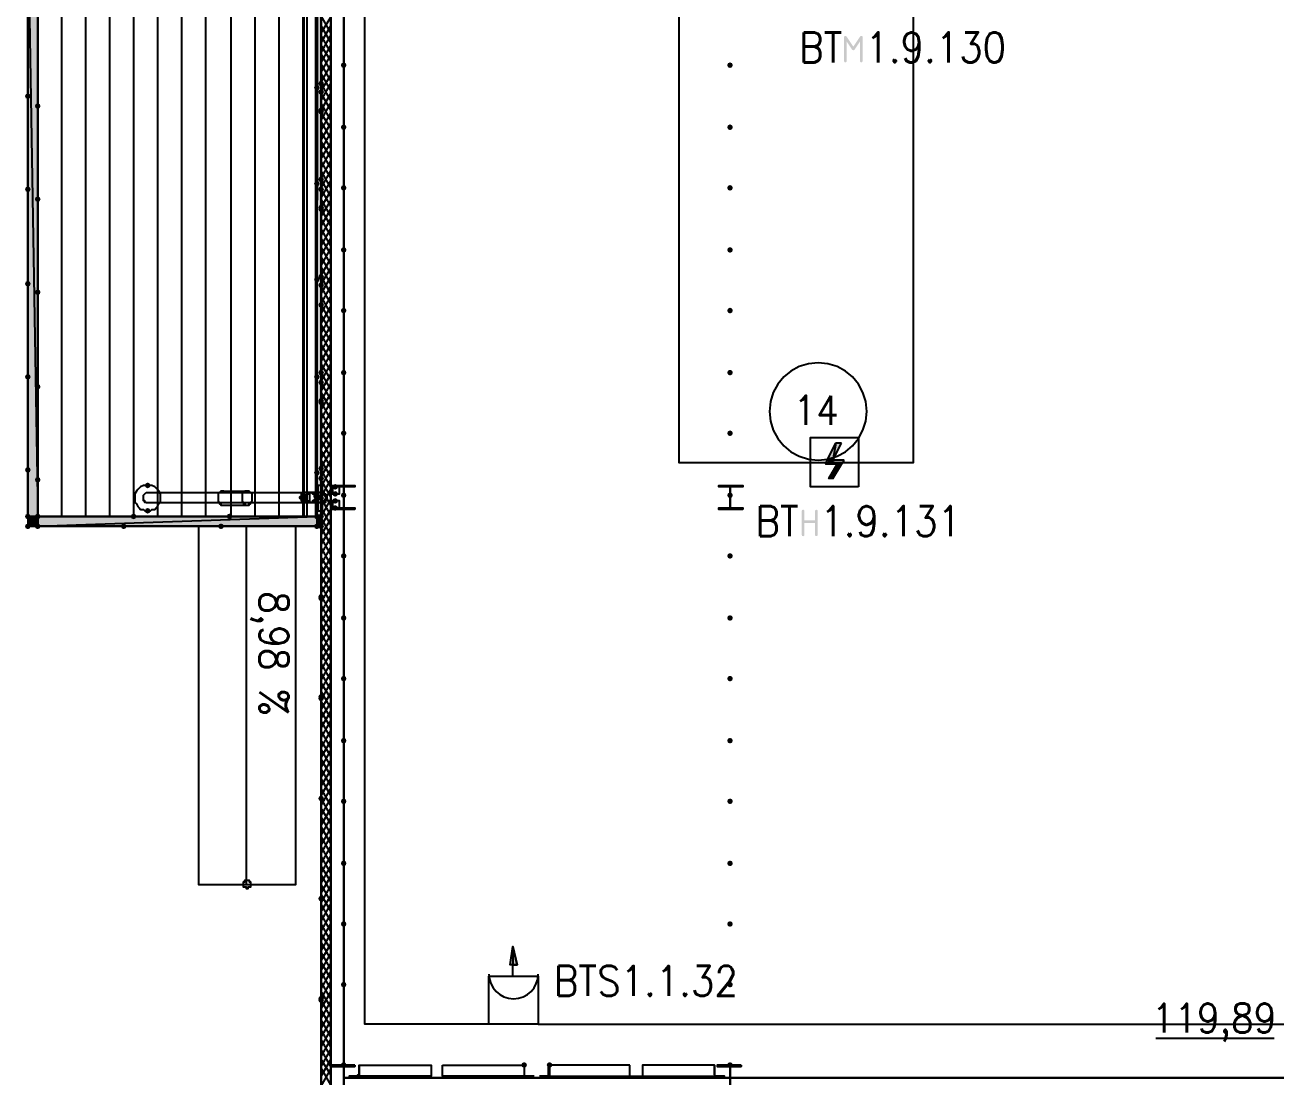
# Model space of a CAD drawing. Header units: millimetres. Extents: x 0 to 420, y 0 to 297.
# Drawn here: x 98.93 to 136.46, y 105.94 to 137.52 of the extents above; entities that cross this region are included whole.
import ezdxf

# ---------------------------------------------------------------- set-up
doc = ezdxf.new("R2010")
doc.units = ezdxf.units.MM
doc.layers.get('0').update_dxf_attribs({"linetype": 'CONTINUOUS'})
doc.styles.get("Standard").update_dxf_attribs({"font": 'STANDARD'})

msp = doc.modelspace()

# ---------------------------------------------------------------- hatches: boundary and pattern name
at = {"true_color": 0x000007}
h = msp.add_hatch(color=0, dxfattribs=at)
h.paths.add_polyline_path([(107.823, 122.766667), (107.696, 122.766667), (107.823, 205.062667)], flags=0)
h.paths.add_polyline_path([(107.696, 122.766667), (107.823, 205.062667), (107.696, 205.062667)], flags=0)
h = msp.add_hatch(color=0, dxfattribs=at)
h.paths.add_polyline_path([(99.017667, 122.766667), (99.017667, 140.716), (99.314, 122.766667)], flags=0)
h.paths.add_polyline_path([(99.017667, 140.716), (99.314, 122.766667), (99.314, 140.716)], flags=0)
h = msp.add_hatch(color=0, dxfattribs=at)
h.paths.add_polyline_path([(107.823, 140.716), (107.823, 123.317)], flags=0)
h.paths.add_polyline_path([(107.823, 123.317), (107.823, 140.716)], flags=0)
for points in [[(124.040967, 137.193954), (124.070732, 137.184032), (124.080654, 137.154267), (124.080654, 136.437687), (124.070732, 136.407921), (124.040967, 136.397999), (124.011201, 136.407921), (124.001279, 136.437687), (124.001279, 137.023078), (123.838671, 136.779992), (123.80229, 136.756289), (123.764808, 136.779992), (123.603302, 137.023078), (123.603302, 136.437687), (123.59338, 136.407921), (123.563614, 136.397999), (123.533366, 136.407921), (123.523376, 136.437687), (123.523376, 137.154267), (123.533366, 137.184032), (123.563614, 137.193954), (123.598341, 137.174111), (123.80229, 136.868186), (124.007343, 137.176315)], [(108.585, 136.313333), (108.560129, 136.253537), (108.500333, 136.228667), (108.440538, 136.253537), (108.415667, 136.313333), (108.440537, 136.373129), (108.500333, 136.398), (108.560129, 136.373129)], [(120.184333, 136.313333), (120.159462, 136.253537), (120.099667, 136.228667), (120.039871, 136.253537), (120.015, 136.313333), (120.039871, 136.373129), (120.099667, 136.398), (120.159462, 136.373129)], [(108.585, 134.450667), (108.560129, 134.390871), (108.500333, 134.366), (108.440538, 134.390871), (108.415667, 134.450667), (108.440537, 134.510462), (108.500333, 134.535333), (108.560129, 134.510463)], [(120.184333, 134.450667), (120.159462, 134.390871), (120.099667, 134.366), (120.039871, 134.390871), (120.015, 134.450667), (120.039871, 134.510462), (120.099667, 134.535333), (120.159462, 134.510463)], [(108.585, 132.630333), (108.560129, 132.570538), (108.500333, 132.545667), (108.440538, 132.570538), (108.415667, 132.630333), (108.440537, 132.690129), (108.500333, 132.715), (108.560129, 132.690129)], [(120.184333, 132.630333), (120.159462, 132.570538), (120.099667, 132.545667), (120.039871, 132.570538), (120.015, 132.630333), (120.039871, 132.690129), (120.099667, 132.715), (120.159462, 132.690129)], [(108.585, 130.767667), (108.560129, 130.707871), (108.500333, 130.683), (108.440538, 130.707871), (108.415667, 130.767667), (108.440537, 130.827462), (108.500333, 130.852333), (108.560129, 130.827463)], [(120.184333, 130.767667), (120.159462, 130.707871), (120.099667, 130.683), (120.039871, 130.707871), (120.015, 130.767667), (120.039871, 130.827462), (120.099667, 130.852333), (120.159462, 130.827463)], [(108.585, 128.947333), (108.560129, 128.887538), (108.500333, 128.862667), (108.440538, 128.887538), (108.415667, 128.947333), (108.440537, 129.007129), (108.500333, 129.032), (108.560129, 129.007129)], [(120.184333, 128.947333), (120.159462, 128.887538), (120.099667, 128.862667), (120.039871, 128.887538), (120.015, 128.947333), (120.039871, 129.007129), (120.099667, 129.032), (120.159462, 129.007129)], [(108.585, 127.084667), (108.560129, 127.024871), (108.500333, 127), (108.440538, 127.024871), (108.415667, 127.084667), (108.440537, 127.144462), (108.500333, 127.169333), (108.560129, 127.144463)], [(120.184333, 127.084667), (120.159462, 127.024871), (120.099667, 127), (120.039871, 127.024871), (120.015, 127.084667), (120.039871, 127.144462), (120.099667, 127.169333), (120.159462, 127.144463)], [(108.585, 125.264333), (108.560129, 125.204537), (108.500333, 125.179667), (108.440538, 125.204537), (108.415667, 125.264333), (108.440537, 125.324129), (108.500333, 125.349), (108.560129, 125.324129)], [(120.184333, 125.264333), (120.159462, 125.204537), (120.099667, 125.179667), (120.039871, 125.204537), (120.015, 125.264333), (120.039871, 125.324129), (120.099667, 125.349), (120.159462, 125.324129)], [(102.700667, 123.698), (102.675796, 123.638204), (102.616, 123.613333), (102.556204, 123.638204), (102.531333, 123.698), (102.556204, 123.757796), (102.616, 123.782667), (102.675796, 123.757796)], [(108.331, 123.655667), (108.306129, 123.595871), (108.246333, 123.571), (108.186537, 123.595871), (108.161667, 123.655667), (108.186537, 123.715462), (108.246333, 123.740333), (108.306129, 123.715463)], [(108.331, 123.444), (108.306129, 123.384204), (108.246333, 123.359333), (108.186537, 123.384204), (108.161667, 123.444), (108.186537, 123.503796), (108.246333, 123.528667), (108.306129, 123.503796)], [(108.585, 123.401667), (108.560129, 123.341871), (108.500333, 123.317), (108.440538, 123.341871), (108.415667, 123.401667), (108.440537, 123.461462), (108.500333, 123.486333), (108.560129, 123.461463)], [(120.184333, 123.401667), (120.159462, 123.341871), (120.099667, 123.317), (120.039871, 123.341871), (120.015, 123.401667), (120.039871, 123.461462), (120.099667, 123.486333), (120.159462, 123.461463)], [(108.331, 123.232333), (108.306129, 123.172537), (108.246333, 123.147667), (108.186537, 123.172537), (108.161667, 123.232333), (108.186537, 123.292129), (108.246333, 123.317), (108.306129, 123.292129)], [(108.331, 123.020667), (108.306129, 122.960871), (108.246333, 122.936), (108.186537, 122.960871), (108.161667, 123.020667), (108.186537, 123.080462), (108.246333, 123.105333), (108.306129, 123.080463)], [(99.314, 122.766667), (99.017667, 122.470333), (99.314, 122.470333)], [(99.314, 122.766667), (99.017667, 122.766667), (99.017667, 122.470333)], [(102.700667, 122.936), (102.675796, 122.876204), (102.616, 122.851333), (102.556204, 122.876204), (102.531333, 122.936), (102.556204, 122.995796), (102.616, 123.020667), (102.675796, 122.995796)], [(107.696, 122.766667), (107.823, 122.470333), (107.823, 122.766667)], [(107.696, 122.470333), (107.823, 122.470333), (107.696, 122.766667)], [(122.253375, 122.213687), (122.253375, 122.930267), (122.263366, 122.960032), (122.293614, 122.969954), (122.323379, 122.960032), (122.333301, 122.930267), (122.333301, 122.651352), (122.651353, 122.651352), (122.651353, 122.930267), (122.661274, 122.960032), (122.69104, 122.969954), (122.721081, 122.960032), (122.731279, 122.930267), (122.731279, 122.213687), (122.721081, 122.183921), (122.69104, 122.174), (122.661274, 122.183921), (122.651353, 122.213687), (122.651353, 122.571977), (122.333301, 122.571977), (122.333301, 122.213687), (122.323379, 122.183921), (122.293614, 122.174), (122.263366, 122.183921)], [(107.907667, 122.470333), (107.882796, 122.410538), (107.823, 122.385667), (107.763204, 122.410538), (107.738333, 122.470333), (107.763204, 122.530129), (107.823, 122.555), (107.882796, 122.530129)], [(107.907667, 122.470333), (107.882796, 122.410538), (107.823, 122.385667), (107.763204, 122.410538), (107.738333, 122.470333), (107.763204, 122.530129), (107.823, 122.555), (107.882796, 122.530129)], [(107.907667, 122.470333), (107.882796, 122.410538), (107.823, 122.385667), (107.763204, 122.410538), (107.738333, 122.470333), (107.763204, 122.530129), (107.823, 122.555), (107.882796, 122.530129)], [(108.585, 121.581333), (108.560129, 121.521537), (108.500333, 121.496667), (108.440538, 121.521537), (108.415667, 121.581333), (108.440537, 121.641129), (108.500333, 121.666), (108.560129, 121.641129)], [(120.184333, 121.581333), (120.159462, 121.521537), (120.099667, 121.496667), (120.039871, 121.521537), (120.015, 121.581333), (120.039871, 121.641129), (120.099667, 121.666), (120.159462, 121.641129)], [(108.585, 119.718667), (108.560129, 119.658871), (108.500333, 119.634), (108.440538, 119.658871), (108.415667, 119.718667), (108.440537, 119.778462), (108.500333, 119.803333), (108.560129, 119.778463)], [(120.184333, 119.718667), (120.159462, 119.658871), (120.099667, 119.634), (120.039871, 119.658871), (120.015, 119.718667), (120.039871, 119.778462), (120.099667, 119.803333), (120.159462, 119.778463)], [(108.585, 117.898333), (108.560129, 117.838538), (108.500333, 117.813667), (108.440538, 117.838538), (108.415667, 117.898333), (108.440537, 117.958129), (108.500333, 117.983), (108.560129, 117.958129)], [(120.184333, 117.898333), (120.159462, 117.838538), (120.099667, 117.813667), (120.039871, 117.838538), (120.015, 117.898333), (120.039871, 117.958129), (120.099667, 117.983), (120.159462, 117.958129)], [(108.585, 116.035667), (108.560129, 115.975871), (108.500333, 115.951), (108.440538, 115.975871), (108.415667, 116.035667), (108.440537, 116.095462), (108.500333, 116.120333), (108.560129, 116.095463)], [(120.184333, 116.035667), (120.159462, 115.975871), (120.099667, 115.951), (120.039871, 115.975871), (120.015, 116.035667), (120.039871, 116.095462), (120.099667, 116.120333), (120.159462, 116.095463)], [(108.585, 114.215333), (108.560129, 114.155538), (108.500333, 114.130667), (108.440538, 114.155538), (108.415667, 114.215333), (108.440537, 114.275129), (108.500333, 114.3), (108.560129, 114.275129)], [(120.184333, 114.215333), (120.159462, 114.155538), (120.099667, 114.130667), (120.039871, 114.155538), (120.015, 114.215333), (120.039871, 114.275129), (120.099667, 114.3), (120.159462, 114.275129)], [(108.585, 112.352667), (108.560129, 112.292871), (108.500333, 112.268), (108.440538, 112.292871), (108.415667, 112.352667), (108.440537, 112.412462), (108.500333, 112.437333), (108.560129, 112.412463)], [(120.184333, 112.352667), (120.159462, 112.292871), (120.099667, 112.268), (120.039871, 112.292871), (120.015, 112.352667), (120.039871, 112.412462), (120.099667, 112.437333), (120.159462, 112.412463)], [(108.585, 110.532333), (108.560129, 110.472537), (108.500333, 110.447667), (108.440538, 110.472537), (108.415667, 110.532333), (108.440537, 110.592129), (108.500333, 110.617), (108.560129, 110.592129)], [(120.184333, 110.532333), (120.159462, 110.472537), (120.099667, 110.447667), (120.039871, 110.472537), (120.015, 110.532333), (120.039871, 110.592129), (120.099667, 110.617), (120.159462, 110.592129)], [(108.585, 108.712), (108.560129, 108.652204), (108.500333, 108.627333), (108.440538, 108.652204), (108.415667, 108.712), (108.440537, 108.771796), (108.500333, 108.796667), (108.560129, 108.771796)], [(120.184333, 108.712), (120.159462, 108.652204), (120.099667, 108.627333), (120.039871, 108.652204), (120.015, 108.712), (120.039871, 108.771796), (120.099667, 108.796667), (120.159462, 108.771796)], [(108.585, 106.299), (108.560129, 106.239204), (108.500333, 106.214333), (108.440538, 106.239204), (108.415667, 106.299), (108.440537, 106.358796), (108.500333, 106.383667), (108.560129, 106.358796)], [(114.003667, 106.299), (113.978796, 106.239204), (113.919, 106.214333), (113.859204, 106.239204), (113.834333, 106.299), (113.859204, 106.358796), (113.919, 106.383667), (113.978796, 106.358796)], [(114.765667, 106.299), (114.740796, 106.239204), (114.681, 106.214333), (114.621204, 106.239204), (114.596333, 106.299), (114.621204, 106.358796), (114.681, 106.383667), (114.740796, 106.358796)], [(120.184333, 106.299), (120.159462, 106.239204), (120.099667, 106.214333), (120.039871, 106.239204), (120.015, 106.299), (120.039871, 106.358796), (120.099667, 106.383667), (120.159462, 106.358796)]]:
    msp.add_hatch(color=0, dxfattribs=at).paths.add_polyline_path(points, flags=0)
at = {"true_color": 0x0000fe}
for points in [[(107.780667, 135.636), (107.755796, 135.576204), (107.696, 135.551333), (107.636204, 135.576204), (107.611333, 135.636), (107.636204, 135.695796), (107.696, 135.720667), (107.755796, 135.695796)], [(107.907667, 135.763), (107.882796, 135.703204), (107.823, 135.678333), (107.763204, 135.703204), (107.738333, 135.763), (107.763204, 135.822796), (107.823, 135.847667), (107.882796, 135.822796)], [(107.907667, 135.509), (107.882796, 135.449204), (107.823, 135.424333), (107.763204, 135.449204), (107.738333, 135.509), (107.763204, 135.568796), (107.823, 135.593667), (107.882796, 135.568796)], [(107.907667, 135.509), (107.882796, 135.449204), (107.823, 135.424333), (107.763204, 135.449204), (107.738333, 135.509), (107.763204, 135.568796), (107.823, 135.593667), (107.882796, 135.568796)], [(99.102333, 135.382), (99.077463, 135.322204), (99.017667, 135.297333), (98.957871, 135.322204), (98.933, 135.382), (98.957871, 135.441796), (99.017667, 135.466667), (99.077462, 135.441796)], [(99.398667, 135.085667), (99.373796, 135.025871), (99.314, 135.001), (99.254204, 135.025871), (99.229333, 135.085667), (99.254204, 135.145462), (99.314, 135.170333), (99.373796, 135.145463)], [(107.907667, 134.958667), (107.882796, 134.898871), (107.823, 134.874), (107.763204, 134.898871), (107.738333, 134.958667), (107.763204, 135.018462), (107.823, 135.043333), (107.882796, 135.018463)], [(107.907667, 134.916333), (107.882796, 134.856537), (107.823, 134.831667), (107.763204, 134.856537), (107.738333, 134.916333), (107.763204, 134.976129), (107.823, 135.001), (107.882796, 134.976129)], [(107.907667, 132.884333), (107.882796, 132.824537), (107.823, 132.799667), (107.763204, 132.824537), (107.738333, 132.884333), (107.763204, 132.944129), (107.823, 132.969), (107.882796, 132.944129)], [(99.102333, 132.588), (99.077463, 132.528204), (99.017667, 132.503333), (98.957871, 132.528204), (98.933, 132.588), (98.957871, 132.647796), (99.017667, 132.672667), (99.077462, 132.647796)], [(107.780667, 132.757333), (107.755796, 132.697537), (107.696, 132.672667), (107.636204, 132.697537), (107.611333, 132.757333), (107.636204, 132.817129), (107.696, 132.842), (107.755796, 132.817129)], [(107.907667, 132.588), (107.882796, 132.528204), (107.823, 132.503333), (107.763204, 132.528204), (107.738333, 132.588), (107.763204, 132.647796), (107.823, 132.672667), (107.882796, 132.647796)], [(107.907667, 132.588), (107.882796, 132.528204), (107.823, 132.503333), (107.763204, 132.528204), (107.738333, 132.588), (107.763204, 132.647796), (107.823, 132.672667), (107.882796, 132.647796)], [(99.398667, 132.291667), (99.373796, 132.231871), (99.314, 132.207), (99.254204, 132.231871), (99.229333, 132.291667), (99.254204, 132.351462), (99.314, 132.376333), (99.373796, 132.351463)], [(107.907667, 132.037667), (107.882796, 131.977871), (107.823, 131.953), (107.763204, 131.977871), (107.738333, 132.037667), (107.763204, 132.097462), (107.823, 132.122333), (107.882796, 132.097463)], [(107.907667, 131.995333), (107.882796, 131.935538), (107.823, 131.910667), (107.763204, 131.935538), (107.738333, 131.995333), (107.763204, 132.055129), (107.823, 132.08), (107.882796, 132.055129)], [(107.780667, 129.878667), (107.755796, 129.818871), (107.696, 129.794), (107.636204, 129.818871), (107.611333, 129.878667), (107.636204, 129.938462), (107.696, 129.963333), (107.755796, 129.938463)], [(107.907667, 129.963333), (107.882796, 129.903538), (107.823, 129.878667), (107.763204, 129.903538), (107.738333, 129.963333), (107.763204, 130.023129), (107.823, 130.048), (107.882796, 130.023129)], [(99.102333, 129.751667), (99.077463, 129.691871), (99.017667, 129.667), (98.957871, 129.691871), (98.933, 129.751667), (98.957871, 129.811462), (99.017667, 129.836333), (99.077462, 129.811463)], [(99.398667, 129.497667), (99.373796, 129.437871), (99.314, 129.413), (99.254204, 129.437871), (99.229333, 129.497667), (99.254204, 129.557462), (99.314, 129.582333), (99.373796, 129.557463)], [(107.907667, 129.709333), (107.882796, 129.649537), (107.823, 129.624667), (107.763204, 129.649537), (107.738333, 129.709333), (107.763204, 129.769129), (107.823, 129.794), (107.882796, 129.769129)], [(107.907667, 129.709333), (107.882796, 129.649537), (107.823, 129.624667), (107.763204, 129.649537), (107.738333, 129.709333), (107.763204, 129.769129), (107.823, 129.794), (107.882796, 129.769129)], [(107.907667, 129.116667), (107.882796, 129.056871), (107.823, 129.032), (107.763204, 129.056871), (107.738333, 129.116667), (107.763204, 129.176462), (107.823, 129.201333), (107.882796, 129.176463)], [(107.907667, 129.116667), (107.882796, 129.056871), (107.823, 129.032), (107.763204, 129.056871), (107.738333, 129.116667), (107.763204, 129.176462), (107.823, 129.201333), (107.882796, 129.176463)], [(99.102333, 126.957667), (99.077463, 126.897871), (99.017667, 126.873), (98.957871, 126.897871), (98.933, 126.957667), (98.957871, 127.017462), (99.017667, 127.042333), (99.077462, 127.017463)], [(107.780667, 126.957667), (107.755796, 126.897871), (107.696, 126.873), (107.636204, 126.897871), (107.611333, 126.957667), (107.636204, 127.017462), (107.696, 127.042333), (107.755796, 127.017463)], [(107.907667, 127.084667), (107.882796, 127.024871), (107.823, 127), (107.763204, 127.024871), (107.738333, 127.084667), (107.763204, 127.144462), (107.823, 127.169333), (107.882796, 127.144463)], [(107.907667, 126.788333), (107.882796, 126.728537), (107.823, 126.703667), (107.763204, 126.728537), (107.738333, 126.788333), (107.763204, 126.848129), (107.823, 126.873), (107.882796, 126.848129)], [(107.907667, 126.788333), (107.882796, 126.728537), (107.823, 126.703667), (107.763204, 126.728537), (107.738333, 126.788333), (107.763204, 126.848129), (107.823, 126.873), (107.882796, 126.848129)], [(99.398667, 126.661333), (99.373796, 126.601537), (99.314, 126.576667), (99.254204, 126.601537), (99.229333, 126.661333), (99.254204, 126.721129), (99.314, 126.746), (99.373796, 126.721129)], [(107.907667, 126.238), (107.882796, 126.178204), (107.823, 126.153333), (107.763204, 126.178204), (107.738333, 126.238), (107.763204, 126.297796), (107.823, 126.322667), (107.882796, 126.297796)], [(107.907667, 126.195667), (107.882796, 126.135871), (107.823, 126.111), (107.763204, 126.135871), (107.738333, 126.195667), (107.763204, 126.255462), (107.823, 126.280333), (107.882796, 126.255463)], [(99.102333, 124.163667), (99.077463, 124.103871), (99.017667, 124.079), (98.957871, 124.103871), (98.933, 124.163667), (98.957871, 124.223462), (99.017667, 124.248333), (99.077462, 124.223463)], [(107.907667, 124.206), (107.882796, 124.146204), (107.823, 124.121333), (107.763204, 124.146204), (107.738333, 124.206), (107.763204, 124.265796), (107.823, 124.290667), (107.882796, 124.265796)], [(99.398667, 123.867333), (99.373796, 123.807538), (99.314, 123.782667), (99.254204, 123.807538), (99.229333, 123.867333), (99.254204, 123.927129), (99.314, 123.952), (99.373796, 123.927129)], [(107.780667, 124.079), (107.755796, 124.019204), (107.696, 123.994333), (107.636204, 124.019204), (107.611333, 124.079), (107.636204, 124.138796), (107.696, 124.163667), (107.755796, 124.138796)], [(107.907667, 123.909667), (107.882796, 123.849871), (107.823, 123.825), (107.763204, 123.849871), (107.738333, 123.909667), (107.763204, 123.969462), (107.823, 123.994333), (107.882796, 123.969463)], [(107.907667, 123.317), (107.882796, 123.257204), (107.823, 123.232333), (107.763204, 123.257204), (107.738333, 123.317), (107.763204, 123.376796), (107.823, 123.401667), (107.882796, 123.376796)], [(107.907667, 123.317), (107.882796, 123.257204), (107.823, 123.232333), (107.763204, 123.257204), (107.738333, 123.317), (107.763204, 123.376796), (107.823, 123.401667), (107.882796, 123.376796)], [(99.102333, 122.766667), (99.077463, 122.706871), (99.017667, 122.682), (98.957871, 122.706871), (98.933, 122.766667), (98.957871, 122.826462), (99.017667, 122.851333), (99.077462, 122.826463)], [(99.102333, 122.766667), (99.077463, 122.706871), (99.017667, 122.682), (98.957871, 122.706871), (98.933, 122.766667), (98.957871, 122.826462), (99.017667, 122.851333), (99.077462, 122.826463)], [(99.398667, 122.766667), (99.373796, 122.706871), (99.314, 122.682), (99.254204, 122.706871), (99.229333, 122.766667), (99.254204, 122.826462), (99.314, 122.851333), (99.373796, 122.826463)], [(99.398667, 122.766667), (99.373796, 122.706871), (99.314, 122.682), (99.254204, 122.706871), (99.229333, 122.766667), (99.254204, 122.826462), (99.314, 122.851333), (99.373796, 122.826463)], [(99.398667, 122.766667), (99.373796, 122.706871), (99.314, 122.682), (99.254204, 122.706871), (99.229333, 122.766667), (99.254204, 122.826462), (99.314, 122.851333), (99.373796, 122.826463)], [(99.398667, 122.766667), (99.373796, 122.706871), (99.314, 122.682), (99.254204, 122.706871), (99.229333, 122.766667), (99.254204, 122.826462), (99.314, 122.851333), (99.373796, 122.826463)], [(102.277333, 122.766667), (102.252463, 122.706871), (102.192667, 122.682), (102.132871, 122.706871), (102.108, 122.766667), (102.132871, 122.826462), (102.192667, 122.851333), (102.252462, 122.826463)], [(105.156, 122.766667), (105.131129, 122.706871), (105.071333, 122.682), (105.011537, 122.706871), (104.986667, 122.766667), (105.011537, 122.826462), (105.071333, 122.851333), (105.131129, 122.826463)], [(107.780667, 122.766667), (107.755796, 122.706871), (107.696, 122.682), (107.636204, 122.706871), (107.611333, 122.766667), (107.636204, 122.826462), (107.696, 122.851333), (107.755796, 122.826463)], [(107.780667, 122.766667), (107.755796, 122.706871), (107.696, 122.682), (107.636204, 122.706871), (107.611333, 122.766667), (107.636204, 122.826462), (107.696, 122.851333), (107.755796, 122.826463)], [(107.907667, 122.766667), (107.882796, 122.706871), (107.823, 122.682), (107.763204, 122.706871), (107.738333, 122.766667), (107.763204, 122.826462), (107.823, 122.851333), (107.882796, 122.826463)], [(99.102333, 122.470333), (99.077463, 122.410538), (99.017667, 122.385667), (98.957871, 122.410538), (98.933, 122.470333), (98.957871, 122.530129), (99.017667, 122.555), (99.077462, 122.530129)], [(99.102333, 122.470333), (99.077463, 122.410538), (99.017667, 122.385667), (98.957871, 122.410538), (98.933, 122.470333), (98.957871, 122.530129), (99.017667, 122.555), (99.077462, 122.530129)], [(99.102333, 122.470333), (99.077463, 122.410538), (99.017667, 122.385667), (98.957871, 122.410538), (98.933, 122.470333), (98.957871, 122.530129), (99.017667, 122.555), (99.077462, 122.530129)], [(99.398667, 122.470333), (99.373796, 122.410538), (99.314, 122.385667), (99.254204, 122.410538), (99.229333, 122.470333), (99.254204, 122.530129), (99.314, 122.555), (99.373796, 122.530129)], [(101.981, 122.470333), (101.956129, 122.410538), (101.896333, 122.385667), (101.836537, 122.410538), (101.811667, 122.470333), (101.836537, 122.530129), (101.896333, 122.555), (101.956129, 122.530129)], [(104.902, 122.470333), (104.877129, 122.410538), (104.817333, 122.385667), (104.757538, 122.410538), (104.732667, 122.470333), (104.757537, 122.530129), (104.817333, 122.555), (104.877129, 122.530129)], [(107.780667, 122.470333), (107.755796, 122.410538), (107.696, 122.385667), (107.636204, 122.410538), (107.611333, 122.470333), (107.636204, 122.530129), (107.696, 122.555), (107.755796, 122.530129)], [(107.780667, 122.470333), (107.755796, 122.410538), (107.696, 122.385667), (107.636204, 122.410538), (107.611333, 122.470333), (107.636204, 122.530129), (107.696, 122.555), (107.755796, 122.530129)], [(107.907667, 122.470333), (107.882796, 122.410538), (107.823, 122.385667), (107.763204, 122.410538), (107.738333, 122.470333), (107.763204, 122.530129), (107.823, 122.555), (107.882796, 122.530129)], [(107.907667, 122.470333), (107.882796, 122.410538), (107.823, 122.385667), (107.763204, 122.410538), (107.738333, 122.470333), (107.763204, 122.530129), (107.823, 122.555), (107.882796, 122.530129)], [(107.907667, 122.470333), (107.882796, 122.410538), (107.823, 122.385667), (107.763204, 122.410538), (107.738333, 122.470333), (107.763204, 122.530129), (107.823, 122.555), (107.882796, 122.530129)], [(107.907667, 122.470333), (107.882796, 122.410538), (107.823, 122.385667), (107.763204, 122.410538), (107.738333, 122.470333), (107.763204, 122.530129), (107.823, 122.555), (107.882796, 122.530129)], [(107.907667, 122.470333), (107.882796, 122.410538), (107.823, 122.385667), (107.763204, 122.410538), (107.738333, 122.470333), (107.763204, 122.530129), (107.823, 122.555), (107.882796, 122.530129)], [(107.907667, 120.353667), (107.882796, 120.293871), (107.823, 120.269), (107.763204, 120.293871), (107.738333, 120.353667), (107.763204, 120.413462), (107.823, 120.438333), (107.882796, 120.413463)], [(107.907667, 120.311333), (107.882796, 120.251537), (107.823, 120.226667), (107.763204, 120.251537), (107.738333, 120.311333), (107.763204, 120.371129), (107.823, 120.396), (107.882796, 120.371129)], [(107.907667, 117.348), (107.882796, 117.288204), (107.823, 117.263333), (107.763204, 117.288204), (107.738333, 117.348), (107.763204, 117.407796), (107.823, 117.432667), (107.882796, 117.407796)], [(107.907667, 117.305667), (107.882796, 117.245871), (107.823, 117.221), (107.763204, 117.245871), (107.738333, 117.305667), (107.763204, 117.365462), (107.823, 117.390333), (107.882796, 117.365463)], [(107.907667, 114.3), (107.882796, 114.240204), (107.823, 114.215333), (107.763204, 114.240204), (107.738333, 114.3), (107.763204, 114.359796), (107.823, 114.384667), (107.882796, 114.359796)], [(107.907667, 114.3), (107.882796, 114.240204), (107.823, 114.215333), (107.763204, 114.240204), (107.738333, 114.3), (107.763204, 114.359796), (107.823, 114.384667), (107.882796, 114.359796)], [(107.907667, 111.294333), (107.882796, 111.234537), (107.823, 111.209667), (107.763204, 111.234537), (107.738333, 111.294333), (107.763204, 111.354129), (107.823, 111.379), (107.882796, 111.354129)], [(107.907667, 111.294333), (107.882796, 111.234537), (107.823, 111.209667), (107.763204, 111.234537), (107.738333, 111.294333), (107.763204, 111.354129), (107.823, 111.379), (107.882796, 111.354129)], [(107.907667, 108.288667), (107.882796, 108.228871), (107.823, 108.204), (107.763204, 108.228871), (107.738333, 108.288667), (107.763204, 108.348462), (107.823, 108.373333), (107.882796, 108.348463)], [(107.907667, 108.246333), (107.882796, 108.186537), (107.823, 108.161667), (107.763204, 108.186537), (107.738333, 108.246333), (107.763204, 108.306129), (107.823, 108.331), (107.882796, 108.306129)]]:
    msp.add_hatch(color=0, dxfattribs=at).paths.add_polyline_path(points, flags=0)
at = {"true_color": 0x000001}
h = msp.add_hatch(color=0, dxfattribs=at)
h.paths.add_polyline_path([(123.444001, 124.968), (123.274668, 124.968), (123.190001, 124.46)], flags=0)
h.paths.add_polyline_path([(123.274668, 124.968), (123.190001, 124.46), (123.020668, 124.46)], flags=0)
h = msp.add_hatch(color=0, dxfattribs=at)
h.paths.add_polyline_path([(123.528668, 124.46), (123.020668, 124.46), (123.444001, 124.333)], flags=0)
h.paths.add_polyline_path([(123.020668, 124.46), (123.444001, 124.333), (122.978335, 124.333)], flags=0)
h = msp.add_hatch(color=0, dxfattribs=at)
h.paths.add_polyline_path([(123.444001, 124.333), (123.317001, 124.333), (123.190001, 123.909666)], flags=0)
h.paths.add_polyline_path([(123.317001, 124.333), (123.190001, 123.909666), (123.063001, 123.909666)], flags=0)
at = {"true_color": 0x000007}
h = msp.add_hatch(color=0, dxfattribs=at)
h.paths.add_polyline_path([(107.823, 123.317), (107.823, 105.240667)], flags=0)
h.paths.add_polyline_path([(107.823, 105.240667), (107.823, 123.317)], flags=0)
h = msp.add_hatch(color=0, dxfattribs=at)
h.paths.add_polyline_path([(107.696, 122.470333), (99.314, 122.470333), (107.696, 122.766667)], flags=0)
h.paths.add_polyline_path([(99.314, 122.470333), (107.696, 122.766667), (99.314, 122.766667)], flags=0)
at = {"true_color": 0x000006}
h = msp.add_hatch(color=0, dxfattribs=at)
h.paths.add_polyline_path([(113.707335, 109.304666), (113.580335, 109.855), (113.580335, 109.304666)], flags=0)
h.paths.add_polyline_path([(113.580335, 109.855), (113.580335, 109.304666), (113.495668, 109.304666)], flags=0)

# ---------------------------------------------------------------- linework, layer by layer
at = {"color": 0, "true_color": 0x000007}
for points in [[(107.823, 222.546333), (107.823, 105.579333)], [(107.696, 205.062667), (107.696, 122.766667)], [(107.823, 122.470333), (107.823, 205.062667), (107.696, 205.062667)], [(107.823, 122.470333), (107.823, 205.062667), (107.823, 122.470333), (107.823, 205.062667)], [(107.823, 122.470333), (107.823, 122.766667), (107.823, 205.062667)], [(99.314, 122.766667), (99.314, 140.716), (99.017667, 140.716), (99.017667, 122.470333)], [(99.314, 122.766667), (99.314, 140.716)], [(107.823, 123.317), (107.823, 140.716), (107.823, 123.317), (107.823, 140.716)], [(108.119333, 105.579333), (108.119333, 140.081)], [(108.119333, 137.287), (107.823, 137.795)], [(107.823, 137.287), (108.119333, 137.752667)], [(107.823, 136.990667), (108.119333, 137.498667)], [(108.119333, 136.990667), (107.823, 137.498667)], [(107.823, 136.694333), (108.119333, 137.202333)], [(108.119333, 136.694333), (107.823, 137.202333)], [(107.823, 136.398), (108.119333, 136.906)], [(108.119333, 136.440333), (107.823, 136.906)], [(108.119333, 136.144), (107.823, 136.652)], [(107.823, 136.101667), (108.119333, 136.609667)], [(108.119333, 135.847667), (107.823, 136.355667)], [(107.823, 135.805333), (108.119333, 136.313333)], [(108.119333, 135.551333), (107.823, 136.059333)], [(107.823, 135.551333), (108.119333, 136.017)], [(107.823, 135.255), (108.119333, 135.763)], [(108.119333, 135.255), (107.823, 135.763)], [(107.823, 134.958667), (108.119333, 135.466667)], [(108.119333, 134.958667), (107.823, 135.466667)], [(107.823, 134.662333), (108.119333, 135.170333)], [(108.119333, 134.662333), (107.823, 135.170333)], [(107.823, 134.366), (108.119333, 134.874)], [(108.119333, 134.408333), (107.823, 134.874)], [(108.119333, 134.112), (107.823, 134.62)], [(107.823, 134.069667), (108.119333, 134.577667)], [(108.119333, 133.815667), (107.823, 134.323667)], [(107.823, 133.773333), (108.119333, 134.281333)], [(108.119333, 133.519333), (107.823, 134.027333)], [(107.823, 133.519333), (108.119333, 133.985)], [(107.823, 133.223), (108.119333, 133.731)], [(108.119333, 133.223), (107.823, 133.731)], [(107.823, 132.926667), (108.119333, 133.434667)], [(108.119333, 132.926667), (107.823, 133.434667)], [(107.823, 132.630333), (108.119333, 133.138333)], [(108.119333, 132.630333), (107.823, 133.138333)], [(108.119333, 132.376333), (107.823, 132.884333)], [(107.823, 132.334), (108.119333, 132.842)], [(108.119333, 132.08), (107.823, 132.588)], [(107.823, 132.037667), (108.119333, 132.545667)], [(108.119333, 131.783667), (107.823, 132.291667)], [(107.823, 131.783667), (108.119333, 132.249333)], [(107.823, 131.487333), (108.119333, 131.995333)], [(108.119333, 131.487333), (107.823, 131.995333)], [(107.823, 131.191), (108.119333, 131.699)], [(108.119333, 131.191), (107.823, 131.699)], [(107.823, 130.894667), (108.119333, 131.402667)], [(108.119333, 130.894667), (107.823, 131.402667)], [(107.823, 130.598333), (108.119333, 131.106333)], [(108.119333, 130.640667), (107.823, 131.106333)], [(108.119333, 130.344333), (107.823, 130.852333)], [(107.823, 130.302), (108.119333, 130.81)], [(108.119333, 130.048), (107.823, 130.556)], [(107.823, 130.005667), (108.119333, 130.513667)], [(108.119333, 129.751667), (107.823, 130.259667)], [(107.823, 129.751667), (108.119333, 130.217333)], [(107.823, 129.455333), (108.119333, 129.963333)], [(108.119333, 129.455333), (107.823, 129.963333)], [(107.823, 129.159), (108.119333, 129.667)], [(108.119333, 129.159), (107.823, 129.667)], [(107.823, 128.862667), (108.119333, 129.370667)], [(108.119333, 128.862667), (107.823, 129.370667)], [(108.119333, 128.608667), (107.823, 129.116667)], [(107.823, 128.566333), (108.119333, 129.074333)], [(108.119333, 128.312333), (107.823, 128.820333)], [(107.823, 128.27), (108.119333, 128.778)], [(108.119333, 128.016), (107.823, 128.524)], [(107.823, 128.016), (108.119333, 128.481667)], [(107.823, 127.719667), (108.119333, 128.227667)], [(108.119333, 127.719667), (107.823, 128.227667)], [(107.823, 127.423333), (108.119333, 127.931333)], [(108.119333, 127.423333), (107.823, 127.931333)], [(107.823, 127.127), (108.119333, 127.635)], [(108.119333, 127.127), (107.823, 127.635)], [(107.823, 126.830667), (108.119333, 127.338667)], [(108.119333, 126.873), (107.823, 127.338667)], [(124.206, 125.9205), (124.176328, 126.214844), (124.091228, 126.488996), (123.956572, 126.737083), (123.778232, 126.953232), (123.562083, 127.131572), (123.313996, 127.266228), (123.039844, 127.351328), (122.7455, 127.381), (122.451156, 127.351328), (122.177004, 127.266228), (121.928917, 127.131572), (121.712768, 126.953232), (121.534428, 126.737083), (121.399772, 126.488996), (121.314672, 126.214844), (121.285, 125.9205)], [(108.119333, 126.576667), (107.823, 127.084667)], [(107.823, 126.534333), (108.119333, 127.042333)], [(108.119333, 126.280333), (107.823, 126.788333)], [(107.823, 126.238), (108.119333, 126.746)], [(108.119333, 125.984), (107.823, 126.492)], [(107.823, 125.984), (108.119333, 126.449667)], [(107.823, 125.687667), (108.119333, 126.195667)], [(108.119333, 125.687667), (107.823, 126.195667)], [(107.823, 125.391333), (108.119333, 125.899333)], [(108.119333, 125.391333), (107.823, 125.899333)], [(121.285, 125.9205), (121.314672, 125.626156), (121.399772, 125.352004), (121.534428, 125.103917), (121.712768, 124.887768), (121.928917, 124.709428), (122.177004, 124.574772), (122.451156, 124.489672), (122.7455, 124.46), (123.039844, 124.489672), (123.313996, 124.574772), (123.562083, 124.709428), (123.778232, 124.887768), (123.956572, 125.103917), (124.091228, 125.352004), (124.176328, 125.626156), (124.206, 125.9205)], [(107.823, 125.095), (108.119333, 125.603)], [(108.119333, 125.095), (107.823, 125.603)], [(107.823, 124.798667), (108.119333, 125.306667)], [(108.119333, 124.841), (107.823, 125.306667)], [(108.119333, 124.544667), (107.823, 125.052667)], [(107.823, 124.502333), (108.119333, 125.010333)], [(122.512668, 125.137333), (123.952001, 125.137333)], [(108.119333, 124.248333), (107.823, 124.756333)], [(107.823, 124.248333), (108.119333, 124.714)], [(107.823, 123.952), (108.119333, 124.46)], [(108.119333, 123.952), (107.823, 124.46)], [(107.823, 123.655667), (108.119333, 124.163667)], [(108.119333, 123.655667), (107.823, 124.163667)], [(107.823, 123.359333), (108.119333, 123.867333)], [(108.119333, 123.359333), (107.823, 123.867333)], [(102.616, 123.698), (102.531333, 123.698), (102.489, 123.698), (102.404333, 123.655667), (102.362, 123.613333), (102.319667, 123.571), (102.277333, 123.528667), (102.235, 123.444), (102.235, 123.401667), (102.235, 123.317), (102.235, 123.274667), (102.235, 123.19), (102.277333, 123.147667), (102.319667, 123.063), (102.362, 123.020667), (102.404333, 122.978333), (102.489, 122.978333), (102.531333, 122.936), (102.616, 122.936)], [(102.573667, 123.19), (102.531333, 123.19), (102.531333, 123.232333), (102.489, 123.232333), (102.489, 123.274667), (102.489, 123.317), (102.489, 123.359333), (102.489, 123.401667), (102.531333, 123.444), (102.573667, 123.486333)], [(102.573667, 123.486333), (107.907667, 123.486333)], [(104.902, 123.528667), (104.859667, 123.528667), (104.817333, 123.528667), (104.775, 123.486333), (104.732667, 123.444), (104.732667, 123.401667), (104.732667, 123.359333), (104.732667, 123.317), (104.732667, 123.274667), (104.732667, 123.232333), (104.775, 123.19), (104.775, 123.147667), (104.817333, 123.147667), (104.817333, 123.105333), (104.859667, 123.105333), (104.902, 123.105333)], [(104.902, 123.528667), (105.621667, 123.528667)], [(107.738333, 122.936), (107.738333, 122.978333), (107.738333, 123.020667), (107.738333, 123.063), (107.738333, 123.147667), (107.738333, 123.19), (107.738333, 123.274667), (107.738333, 123.317), (107.738333, 123.401667), (107.738333, 123.444), (107.738333, 123.528667), (107.738333, 123.571), (107.738333, 123.613333), (107.738333, 123.655667), (107.738333, 123.698)], [(107.738333, 122.936), (107.865333, 122.936), (107.865333, 122.978333), (107.865333, 123.020667), (107.865333, 123.063), (107.865333, 123.147667), (107.865333, 123.19), (107.865333, 123.274667), (107.865333, 123.317), (107.865333, 123.401667), (107.865333, 123.444), (107.865333, 123.528667), (107.865333, 123.571), (107.865333, 123.613333), (107.865333, 123.655667), (107.865333, 123.698), (107.738333, 123.698)], [(107.823, 123.063), (108.119333, 123.571)], [(108.119333, 123.105333), (107.823, 123.571)], [(108.161667, 123.655667), (108.161667, 123.698)], [(108.331, 123.655667), (108.331, 123.698)], [(108.500333, 122.978333), (108.500333, 123.698)], [(108.669667, 123.655667), (108.669667, 123.698)], [(108.839, 123.655667), (108.839, 123.698)], [(119.761, 123.655667), (119.761, 123.698)], [(119.930333, 123.655667), (119.930333, 123.698)], [(120.099667, 122.978333), (120.099667, 123.698)], [(120.269, 123.655667), (120.269, 123.698)], [(120.438333, 123.655667), (120.438333, 123.698)], [(102.573667, 123.19), (107.907667, 123.19)], [(104.902, 123.105333), (105.621667, 123.105333)], [(107.823, 123.317), (107.823, 105.283), (107.823, 123.317), (107.823, 105.283)], [(108.119333, 122.809), (107.823, 123.317)], [(107.823, 122.766667), (108.119333, 123.274667)], [(107.696, 122.766667), (99.314, 122.766667)], [(107.696, 122.766667), (99.314, 122.766667)], [(108.119333, 122.512667), (107.823, 123.020667)], [(107.823, 122.470333), (108.119333, 122.978333)], [(108.119333, 122.216333), (107.823, 122.724333)], [(108.161667, 122.978333), (108.161667, 123.020667)], [(108.331, 122.978333), (108.331, 123.020667)], [(108.669667, 122.978333), (108.669667, 123.020667)], [(108.839, 122.978333), (108.839, 123.020667)], [(119.761, 122.978333), (119.761, 123.020667)], [(119.930333, 122.978333), (119.930333, 123.020667)], [(120.269, 122.978333), (120.269, 123.020667)], [(120.438333, 122.978333), (120.438333, 123.020667)], [(99.017667, 122.470333), (99.314, 122.470333)], [(99.314, 122.470333), (107.823, 122.470333)], [(104.14, 122.470333), (104.14, 111.717667), (107.061, 111.717667), (107.061, 122.470333)], [(105.579333, 111.717667), (105.579333, 122.470333)], [(107.823, 122.216333), (108.119333, 122.682)], [(107.823, 121.92), (108.119333, 122.428)], [(108.119333, 121.92), (107.823, 122.428)], [(107.823, 121.623667), (108.119333, 122.131667)], [(108.119333, 121.623667), (107.823, 122.131667)], [(107.823, 121.327333), (108.119333, 121.835333)], [(108.119333, 121.327333), (107.823, 121.835333)], [(107.823, 121.031), (108.119333, 121.539)], [(108.119333, 121.073333), (107.823, 121.539)], [(108.119333, 120.777), (107.823, 121.285)], [(107.823, 120.734667), (108.119333, 121.242667)], [(108.119333, 120.480667), (107.823, 120.988667)], [(107.823, 120.480667), (108.119333, 120.946333)], [(107.823, 120.184333), (108.119333, 120.692333)], [(108.119333, 120.184333), (107.823, 120.692333)], [(107.823, 119.888), (108.119333, 120.396)], [(108.119333, 119.888), (107.823, 120.396)], [(107.823, 119.591667), (108.119333, 120.099667)], [(108.119333, 119.591667), (107.823, 120.099667)], [(107.823, 119.295333), (108.119333, 119.803333)], [(108.119333, 119.337667), (107.823, 119.803333)], [(108.119333, 119.041333), (107.823, 119.549333)], [(107.823, 118.999), (108.119333, 119.507)], [(108.119333, 118.745), (107.823, 119.253)], [(107.823, 118.702667), (108.119333, 119.210667)], [(108.119333, 118.448667), (107.823, 118.956667)], [(107.823, 118.448667), (108.119333, 118.914333)], [(107.823, 118.152333), (108.119333, 118.660333)], [(108.119333, 118.152333), (107.823, 118.660333)], [(107.823, 117.856), (108.119333, 118.364)], [(108.119333, 117.856), (107.823, 118.364)], [(107.823, 117.559667), (108.119333, 118.067667)], [(108.119333, 117.559667), (107.823, 118.067667)], [(107.823, 117.263333), (108.119333, 117.771333)], [(108.119333, 117.305667), (107.823, 117.771333)], [(108.119333, 117.009333), (107.823, 117.517333)], [(107.823, 116.967), (108.119333, 117.475)], [(108.119333, 116.713), (107.823, 117.221)], [(107.823, 116.713), (108.119333, 117.178667)], [(107.823, 116.416667), (108.119333, 116.924667)], [(108.119333, 116.416667), (107.823, 116.924667)], [(107.823, 116.120333), (108.119333, 116.628333)], [(108.119333, 116.120333), (107.823, 116.628333)], [(107.823, 115.824), (108.119333, 116.332)], [(108.119333, 115.824), (107.823, 116.332)], [(107.823, 115.527667), (108.119333, 116.035667)], [(108.119333, 115.57), (107.823, 116.035667)], [(108.119333, 115.273667), (107.823, 115.781667)], [(107.823, 115.231333), (108.119333, 115.739333)], [(108.119333, 114.977333), (107.823, 115.485333)], [(107.823, 114.935), (108.119333, 115.443)], [(108.119333, 114.681), (107.823, 115.189)], [(107.823, 114.681), (108.119333, 115.146667)], [(107.823, 114.384667), (108.119333, 114.892667)], [(108.119333, 114.384667), (107.823, 114.892667)], [(107.823, 114.088333), (108.119333, 114.596333)], [(108.119333, 114.088333), (107.823, 114.596333)], [(107.823, 113.792), (108.119333, 114.3)], [(108.119333, 113.792), (107.823, 114.3)], [(107.823, 113.495667), (108.119333, 114.003667)], [(108.119333, 113.538), (107.823, 114.003667)], [(108.119333, 113.241667), (107.823, 113.749667)], [(107.823, 113.199333), (108.119333, 113.707333)], [(108.119333, 112.945333), (107.823, 113.453333)], [(107.823, 112.903), (108.119333, 113.411)], [(107.823, 112.649), (108.119333, 113.157)], [(108.119333, 112.649), (107.823, 113.157)], [(107.823, 112.352667), (108.119333, 112.860667)], [(108.119333, 112.352667), (107.823, 112.860667)], [(107.823, 112.056333), (108.119333, 112.564333)], [(108.119333, 112.056333), (107.823, 112.564333)], [(107.823, 111.76), (108.119333, 112.268)], [(108.119333, 111.802333), (107.823, 112.268)], [(108.119333, 111.506), (107.823, 112.014)], [(107.823, 111.463667), (108.119333, 111.971667)], [(108.119333, 111.209667), (107.823, 111.717667)], [(107.823, 111.167333), (108.119333, 111.675333)], [(108.119333, 110.913333), (107.823, 111.421333)], [(107.823, 110.913333), (108.119333, 111.379)], [(107.823, 110.617), (108.119333, 111.125)], [(108.119333, 110.617), (107.823, 111.125)], [(107.823, 110.320667), (108.119333, 110.828667)], [(108.119333, 110.320667), (107.823, 110.828667)], [(107.823, 110.024333), (108.119333, 110.532333)], [(108.119333, 110.024333), (107.823, 110.532333)], [(107.823, 109.728), (108.119333, 110.236)], [(108.119333, 109.770333), (107.823, 110.236)], [(108.119333, 109.474), (107.823, 109.982)], [(107.823, 109.431667), (108.119333, 109.939667)], [(108.119333, 109.177667), (107.823, 109.685667)], [(107.823, 109.135333), (108.119333, 109.643333)], [(108.119333, 108.881333), (107.823, 109.389333)], [(107.823, 108.881333), (108.119333, 109.347)], [(107.823, 108.585), (108.119333, 109.093)], [(108.119333, 108.585), (107.823, 109.093)], [(107.823, 108.288667), (108.119333, 108.796667)], [(108.119333, 108.288667), (107.823, 108.796667)], [(107.823, 107.992333), (108.119333, 108.500333)], [(108.119333, 108.034667), (107.823, 108.500333)], [(108.119333, 107.738333), (107.823, 108.246333)], [(107.823, 107.696), (108.119333, 108.204)], [(108.119333, 107.442), (107.823, 107.95)], [(107.823, 107.399667), (108.119333, 107.907667)], [(108.119333, 107.145667), (107.823, 107.653667)], [(107.823, 107.145667), (108.119333, 107.611333)], [(107.823, 106.849333), (108.119333, 107.357333)], [(108.119333, 106.849333), (107.823, 107.357333)], [(107.823, 106.553), (108.119333, 107.061)], [(108.119333, 106.553), (107.823, 107.061)], [(132.884333, 107.103333), (136.440333, 107.103333)], [(107.823, 106.256667), (108.119333, 106.764667)], [(108.119333, 106.256667), (107.823, 106.764667)], [(107.823, 105.960333), (108.119333, 106.468333)], [(108.119333, 106.002667), (107.823, 106.468333)], [(108.119333, 105.706333), (107.823, 106.214333)], [(108.161667, 106.299), (108.161667, 106.256667)], [(108.331, 106.299), (108.331, 106.256667)], [(108.500333, 106.299), (108.500333, 105.579333)], [(108.669667, 106.299), (108.669667, 106.256667)], [(108.966, 106.299), (111.125, 106.299), (111.125, 105.960333), (108.966, 105.960333), (108.669667, 105.960333), (108.923667, 105.960333), (108.923667, 106.002667), (108.966, 106.002667), (108.966, 106.299), (108.966, 105.960333)], [(108.839, 106.299), (108.839, 106.256667)], [(113.919, 106.299), (113.919, 106.002667), (113.961333, 105.960333), (114.173, 105.960333), (114.215333, 105.960333)], [(114.681, 106.299), (114.638667, 106.299), (114.638667, 106.002667), (114.638667, 105.960333), (114.384667, 105.960333)], [(119.634, 106.299), (117.475, 106.299), (117.475, 105.960333), (119.634, 105.960333), (119.930333, 105.960333), (119.676333, 105.960333), (119.634, 106.002667), (119.634, 106.299), (119.634, 105.960333)], [(119.761, 106.299), (119.761, 106.256667)], [(119.930333, 106.299), (119.930333, 106.256667)], [(120.099667, 106.299), (120.099667, 105.579333)], [(120.269, 106.299), (120.269, 106.256667)], [(120.438333, 106.299), (120.438333, 106.256667)], [(107.823, 105.664), (108.119333, 106.172)], [(114.215333, 105.960333), (113.919, 105.960333)], [(114.384667, 105.960333), (114.681, 105.960333)]]:
    msp.add_lwpolyline(points, dxfattribs=at)
for points in [[(392.938, 222.25), (258.868333, 222.25), (258.868333, 191.219667), (242.189, 191.219667), (242.189, 222.25), (108.119333, 222.25), (108.119333, 105.579333), (242.189, 105.579333), (242.189, 136.609667), (258.868333, 136.609667), (258.868333, 105.579333), (392.938, 105.579333)], [(242.189, 221.869), (242.189, 191.219667), (258.868333, 191.219667), (258.868333, 221.869), (392.557, 221.869), (392.557, 105.918), (258.868333, 105.918), (258.868333, 136.609667), (242.189, 136.609667), (242.189, 105.918), (108.500333, 105.918), (108.500333, 221.869)], [(99.864333, 205.062667), (99.314, 205.062667), (99.314, 122.766667), (99.864333, 122.766667), (106.807, 122.766667), (107.399667, 122.766667), (107.399667, 205.062667), (106.807, 205.062667)], [(107.823, 122.766667), (107.696, 122.766667), (107.823, 205.062667)], [(107.696, 122.766667), (107.823, 205.062667), (107.696, 205.062667)], [(107.653667, 163.914667), (107.653667, 122.766667), (107.315, 122.766667), (107.315, 163.914667)], [(99.017667, 122.766667), (99.017667, 140.716), (99.314, 122.766667)], [(99.017667, 140.716), (99.314, 122.766667), (99.314, 140.716)], [(107.823, 140.716), (107.823, 123.317)], [(107.823, 123.317), (107.823, 140.716)], [(107.823, 123.317), (107.823, 140.716)], [(107.823, 123.317), (107.823, 140.716)], [(102.997, 123.274667), (102.997, 123.317), (102.997, 123.401667), (102.997, 123.444), (102.954667, 123.528667), (102.912333, 123.571), (102.87, 123.613333), (102.827667, 123.655667), (102.743, 123.698), (102.700667, 123.698), (102.616, 123.698), (102.531333, 123.698), (102.489, 123.698), (102.404333, 123.655667), (102.362, 123.613333), (102.319667, 123.571), (102.277333, 123.528667), (102.235, 123.444), (102.235, 123.401667), (102.235, 123.317), (102.235, 123.274667), (102.235, 123.19), (102.277333, 123.147667), (102.319667, 123.063), (102.362, 123.020667), (102.404333, 122.978333), (102.489, 122.978333), (102.531333, 122.936), (102.616, 122.936), (102.700667, 122.936), (102.743, 122.978333), (102.827667, 122.978333), (102.87, 123.020667), (102.912333, 123.063), (102.954667, 123.147667), (102.997, 123.19)], [(105.748667, 123.274667), (105.748667, 123.317), (105.748667, 123.359333), (105.748667, 123.401667), (105.748667, 123.444), (105.706333, 123.486333), (105.664, 123.528667), (105.621667, 123.528667), (105.579333, 123.528667), (105.537, 123.528667), (105.494667, 123.486333), (105.452333, 123.444), (105.452333, 123.401667), (105.452333, 123.359333), (105.452333, 123.317), (105.452333, 123.274667), (105.452333, 123.232333), (105.494667, 123.19), (105.494667, 123.147667), (105.537, 123.147667), (105.537, 123.105333), (105.579333, 123.105333), (105.621667, 123.105333), (105.664, 123.105333), (105.664, 123.147667), (105.706333, 123.147667), (105.706333, 123.19), (105.748667, 123.232333)], [(107.823, 123.571), (107.823, 123.486333), (107.357333, 123.486333), (107.315, 123.486333), (107.272667, 123.444), (107.230333, 123.444), (107.230333, 123.401667), (107.230333, 123.359333), (107.188, 123.359333), (107.188, 123.317), (107.230333, 123.274667), (107.230333, 123.232333), (107.272667, 123.19), (107.315, 123.19), (107.357333, 123.19), (107.823, 123.19), (107.823, 123.063), (107.823, 123.19), (107.357333, 123.19), (107.315, 123.19), (107.272667, 123.19), (107.272667, 123.232333), (107.230333, 123.232333), (107.230333, 123.274667), (107.230333, 123.317), (107.230333, 123.359333), (107.230333, 123.401667), (107.230333, 123.444), (107.272667, 123.444), (107.315, 123.486333), (107.357333, 123.486333), (107.823, 123.486333), (107.823, 123.571), (107.823, 123.486333), (107.357333, 123.486333), (107.315, 123.486333), (107.272667, 123.444), (107.230333, 123.444), (107.230333, 123.401667), (107.230333, 123.359333), (107.188, 123.359333), (107.188, 123.317), (107.230333, 123.274667), (107.230333, 123.232333), (107.272667, 123.19), (107.315, 123.19), (107.357333, 123.19), (107.823, 123.19), (107.823, 123.063), (107.823, 123.19), (107.357333, 123.19), (107.315, 123.19), (107.272667, 123.19), (107.272667, 123.232333), (107.230333, 123.232333), (107.230333, 123.274667), (107.230333, 123.317), (107.230333, 123.359333), (107.230333, 123.401667), (107.230333, 123.444), (107.272667, 123.444), (107.315, 123.486333), (107.357333, 123.486333), (107.823, 123.486333), (107.823, 123.571), (107.823, 123.486333), (107.357333, 123.486333), (107.315, 123.486333), (107.272667, 123.444), (107.230333, 123.444), (107.230333, 123.401667), (107.230333, 123.359333), (107.230333, 123.317), (107.230333, 123.274667), (107.230333, 123.232333), (107.272667, 123.232333), (107.272667, 123.19), (107.315, 123.19), (107.357333, 123.19), (107.823, 123.19), (107.823, 123.063), (107.823, 123.19), (107.357333, 123.19), (107.315, 123.19), (107.272667, 123.19), (107.230333, 123.232333), (107.230333, 123.274667), (107.188, 123.317), (107.188, 123.359333), (107.230333, 123.359333), (107.230333, 123.401667), (107.230333, 123.444), (107.272667, 123.444), (107.315, 123.486333), (107.357333, 123.486333), (107.823, 123.486333)], [(107.357333, 123.19), (107.399667, 123.19), (107.442, 123.19), (107.442, 123.232333), (107.484333, 123.232333), (107.484333, 123.274667), (107.484333, 123.317), (107.484333, 123.359333), (107.484333, 123.401667), (107.484333, 123.444), (107.442, 123.444), (107.399667, 123.486333), (107.357333, 123.486333), (107.315, 123.486333), (107.272667, 123.444), (107.230333, 123.444), (107.230333, 123.401667), (107.230333, 123.359333), (107.230333, 123.317), (107.230333, 123.274667), (107.230333, 123.232333), (107.272667, 123.232333), (107.272667, 123.19), (107.315, 123.19)], [(107.484333, 123.19), (107.442, 123.19), (107.399667, 123.232333), (107.357333, 123.232333), (107.357333, 123.274667), (107.357333, 123.317), (107.357333, 123.359333), (107.357333, 123.401667), (107.399667, 123.444), (107.442, 123.444), (107.442, 123.486333), (107.484333, 123.486333), (107.526667, 123.486333), (107.569, 123.444), (107.611333, 123.444), (107.611333, 123.401667), (107.611333, 123.359333), (107.653667, 123.359333), (107.653667, 123.317), (107.611333, 123.274667), (107.611333, 123.232333), (107.569, 123.232333), (107.569, 123.19), (107.526667, 123.19)], [(107.992333, 123.317), (107.992333, 123.274667), (107.95, 123.232333), (107.95, 123.19), (107.907667, 123.19), (107.865333, 123.19), (107.823, 123.19), (107.823, 123.232333), (107.780667, 123.274667), (107.780667, 123.317), (107.780667, 123.359333), (107.780667, 123.401667), (107.823, 123.401667), (107.823, 123.444), (107.865333, 123.444), (107.865333, 123.486333), (107.907667, 123.486333), (107.907667, 123.444), (107.95, 123.444), (107.95, 123.401667), (107.992333, 123.401667), (107.992333, 123.359333)], [(108.839, 122.978333), (108.119333, 122.978333), (108.119333, 123.020667), (108.500333, 123.020667), (108.500333, 123.655667), (108.119333, 123.655667), (108.119333, 123.698), (108.839, 123.698), (108.839, 123.655667), (108.500333, 123.655667), (108.500333, 123.020667), (108.839, 123.020667)], [(108.373333, 123.655667), (108.161667, 123.655667), (108.161667, 123.444), (108.373333, 123.444), (108.373333, 123.655667), (108.119333, 123.655667), (108.119333, 123.444), (108.373333, 123.444)], [(120.480667, 122.978333), (119.761, 122.978333), (119.761, 123.020667), (120.099667, 123.020667), (120.099667, 123.655667), (119.761, 123.655667), (119.761, 123.698), (120.480667, 123.698), (120.480667, 123.655667), (120.099667, 123.655667), (120.099667, 123.020667), (120.480667, 123.020667)], [(107.823, 123.317), (107.823, 105.240667)], [(107.823, 105.240667), (107.823, 123.317)], [(107.823, 123.317), (107.823, 105.283)], [(107.823, 123.317), (107.823, 105.240667)], [(108.373333, 123.232333), (108.161667, 123.232333), (108.161667, 123.020667), (108.373333, 123.020667), (108.373333, 123.232333), (108.119333, 123.232333), (108.119333, 123.020667), (108.373333, 123.020667)], [(99.314, 122.766667), (99.017667, 122.470333), (99.314, 122.470333)], [(99.314, 122.766667), (99.017667, 122.766667), (99.017667, 122.470333)], [(107.696, 122.470333), (99.314, 122.470333), (107.696, 122.766667)], [(99.314, 122.470333), (107.696, 122.766667), (99.314, 122.766667)], [(107.696, 122.766667), (107.823, 122.470333), (107.823, 122.766667)], [(107.696, 122.470333), (107.823, 122.470333), (107.696, 122.766667)], [(107.696, 122.470333), (107.823, 122.470333)], [(105.579333, 111.844667), (105.621667, 111.844667), (105.664, 111.844667), (105.664, 111.802333), (105.706333, 111.802333), (105.706333, 111.76), (105.706333, 111.717667), (105.706333, 111.675333), (105.706333, 111.633), (105.664, 111.633), (105.621667, 111.633), (105.621667, 111.590667), (105.579333, 111.590667), (105.579333, 111.633), (105.537, 111.633), (105.494667, 111.633), (105.494667, 111.675333), (105.494667, 111.717667), (105.494667, 111.76), (105.494667, 111.802333), (105.537, 111.802333), (105.537, 111.844667)], [(108.839, 106.299), (108.119333, 106.299), (108.119333, 106.256667), (108.500333, 106.256667), (108.500333, 105.621667), (108.119333, 105.621667), (108.119333, 105.579333), (108.839, 105.579333), (108.839, 105.621667), (108.500333, 105.621667), (108.500333, 106.256667), (108.839, 106.256667)], [(111.463667, 106.299), (113.919, 106.299), (113.919, 105.960333), (111.463667, 105.960333)], [(117.094, 106.299), (114.681, 106.299), (114.681, 105.960333), (117.094, 105.960333)], [(120.438333, 106.299), (119.718667, 106.299), (119.718667, 106.256667), (120.099667, 106.256667), (120.099667, 105.621667), (119.718667, 105.621667), (119.718667, 105.579333), (120.438333, 105.579333), (120.438333, 105.621667), (120.099667, 105.621667), (120.099667, 106.256667), (120.438333, 106.256667)], [(118.11, 105.918), (116.416667, 105.918), (116.416667, 105.960333), (118.11, 105.960333)]]:
    msp.add_lwpolyline(points, close=True, dxfattribs=at)
at = {"color": 0, "true_color": 0x0000fe}
msp.add_lwpolyline([(242.189, 221.869), (108.500333, 221.869), (108.500333, 105.918), (242.189, 105.918), (242.189, 136.609667), (258.868333, 136.609667), (258.868333, 105.918), (392.557, 105.918), (392.557, 221.869), (258.868333, 221.869), (258.868333, 191.219667), (242.189, 191.219667)], close=True, dxfattribs=at)
at = {"color": 0, "true_color": 0x000006}
for points in [[(114.342335, 107.526666), (368.215334, 107.526666), (379.899333, 107.526666), (379.899333, 221.022332), (115.908668, 221.022332), (115.908668, 218.778666), (121.496668, 218.778666), (121.496668, 164.591999)], [(112.860668, 107.526666), (109.135335, 107.526666), (109.135335, 141.477999), (119.676335, 141.477999), (119.676335, 151.341666), (119.676335, 151.722666), (121.158001, 151.722666), (121.158001, 163.152666)], [(113.580335, 108.966), (113.580335, 109.304666), (113.495668, 109.304666), (113.580335, 109.855), (113.707335, 109.304666), (113.580335, 109.304666)], [(112.860668, 109.0295), (112.875719, 108.880196), (112.918886, 108.741133), (112.98719, 108.615292), (113.077653, 108.505651), (113.187294, 108.415189), (113.313135, 108.346884), (113.452197, 108.303717), (113.601501, 108.288666), (113.750805, 108.303717), (113.889867, 108.346884), (114.015708, 108.415189), (114.12535, 108.505651), (114.215812, 108.615292), (114.284116, 108.741133), (114.327283, 108.880196), (114.342335, 109.0295)]]:
    msp.add_lwpolyline(points, dxfattribs=at)
at = {"color": 0, "true_color": 0x0000fd}
for points in [[(100.033667, 205.062667), (100.033667, 122.766667)], [(100.753333, 205.062667), (100.753333, 122.766667)], [(101.473, 205.062667), (101.473, 122.766667)], [(102.192667, 205.062667), (102.192667, 122.766667)], [(102.912333, 205.062667), (102.912333, 122.766667)], [(103.632, 205.062667), (103.632, 122.766667)], [(104.351667, 205.062667), (104.351667, 122.766667)], [(105.113667, 205.062667), (105.113667, 122.766667)], [(105.833333, 205.062667), (105.833333, 122.766667)], [(106.553, 205.062667), (106.553, 122.766667)], [(107.272667, 205.062667), (107.272667, 122.766667)]]:
    msp.add_lwpolyline(points, dxfattribs=at)
at = {"color": 0, "true_color": 0x000001}
msp.add_lwpolyline([(145.965334, 122.809), (143.213668, 122.809), (143.213668, 138.429999), (125.603001, 138.429999), (125.603001, 124.375333), (123.232335, 124.375333), (118.575668, 124.375333), (118.575668, 203.411666), (122.004668, 203.411666), (122.004668, 189.187666), (125.560668, 189.187666), (142.409334, 189.187666), (143.129001, 189.187666), (143.129001, 204.131333), (145.965334, 204.131333), (145.965334, 189.229999), (160.274001, 189.229999), (160.274001, 204.131333), (162.898668, 204.131333), (162.898668, 189.229999), (177.715334, 189.229999)], dxfattribs=at)
at = {"color": 0, "true_color": 0x00002b}
msp.add_lwpolyline([(108.119333, 140.081), (108.119333, 105.579333), (137.329333, 105.579333), (137.329333, 140.081)], close=True, dxfattribs=at)
at = {"color": 0, "true_color": 0x000001}
for points in [[(123.952001, 123.655666), (122.512668, 123.655666), (122.512668, 125.137333), (123.952001, 125.137333)], [(123.274668, 124.968), (123.190001, 124.46), (123.020668, 124.46)], [(123.444001, 124.968), (123.274668, 124.968), (123.190001, 124.46)], [(123.020668, 124.46), (123.444001, 124.333), (122.978335, 124.333)], [(123.528668, 124.46), (123.020668, 124.46), (123.444001, 124.333)], [(123.317001, 124.333), (123.190001, 123.909666), (123.063001, 123.909666)], [(123.444001, 124.333), (123.317001, 124.333), (123.190001, 123.909666)]]:
    msp.add_lwpolyline(points, close=True, dxfattribs=at)
at = {"color": 0, "true_color": 0x000006}
for points in [[(113.580335, 109.855), (113.580335, 109.304666), (113.495668, 109.304666)], [(113.707335, 109.304666), (113.580335, 109.855), (113.580335, 109.304666)], [(112.860668, 107.526666), (112.860668, 108.966), (114.342335, 108.966), (114.342335, 107.526666)]]:
    msp.add_lwpolyline(points, close=True, dxfattribs=at)

# ---------------------------------------------------------------- texts
at = {"color": 0, "true_color": 0x000007, "attachment_point": 1}
for s, insert, char_height, width in [('BT', (122.173998, 137.299567), 0.90157, 1.30226779), ('1.9.130', (124.16367, 137.299567), 0.90157, 3.405931), ('14', (122.004672, 126.390366), 0.872032, 0.96892446), ('BT', (120.861667, 123.075577), 0.90157, 1.30226779), ('1.9.131', (122.808998, 123.075577), 0.90157, 3.20558214), ('BTS1.1.32', (114.808005, 109.274903), 0.90157, 5.10889626), ('119,89', (132.757332, 108.144692), 0.872032, 3.0521121)]:
    msp.add_mtext(s, dxfattribs=dict(at, insert=insert, char_height=char_height, width=width))
at = {"color": 0, "true_color": 0x000007, "insert": (105.706339, 120.522997), "char_height": 0.872032, "width": 3.80302835, "attachment_point": 7, "rotation": 270}
msp.add_mtext('8,98 %', dxfattribs=at)

doc.saveas('drawing.dxf')
